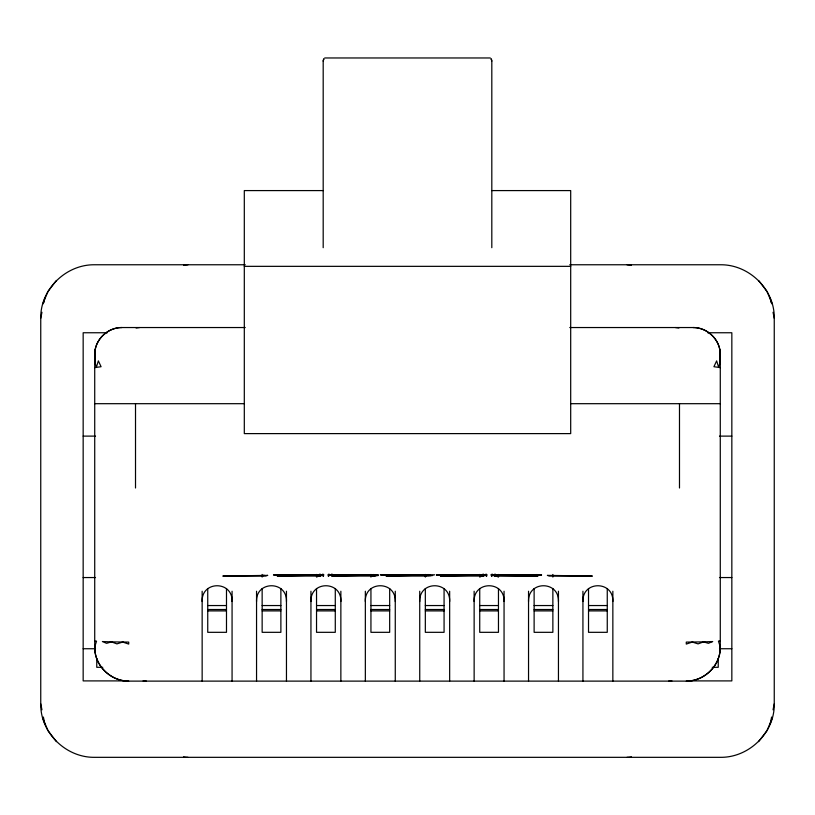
<?xml version="1.0" encoding="UTF-8"?>
<svg xmlns="http://www.w3.org/2000/svg" width="815" height="815" viewBox="0 0 815 815"><rect width="100%" height="100%" fill="white"/><g stroke="black" fill="none" stroke-linecap="round" stroke-linejoin="round"><path stroke-width="1.22" d="M569.746 264.763L720.715 264.763C749.28 264.549 774.871 289.59 774.25 318.308L774.25 703.793C774.871 732.512 749.28 757.543 720.715 757.329L94.285 757.329C65.72 757.543 40.129 732.512 40.75 703.793L40.75 318.308C40.129 289.59 65.72 264.549 94.285 264.763L245.264 264.763M245.234 327.538L121.914 327.538C107.417 327.324 94.428 340.171 94.723 354.729L94.723 647.11C94.408 665.284 110.545 681.422 128.719 681.116L686.281 681.116C704.455 681.422 720.592 665.284 720.277 647.11L720.277 354.729C720.572 340.171 707.583 327.324 693.086 327.538L569.766 327.538M328.72 576.307L328.934 574.005L328.323 576.276M491.903 576.307L492.117 574.005L491.516 576.276M202.151 601.501C201.325 580.504 232.896 580.504 232.071 601.501M256.552 601.501C255.716 580.504 287.298 580.504 286.462 601.501M310.943 601.501C310.118 580.504 341.699 580.504 340.864 601.501M365.344 601.501C364.509 580.504 396.09 580.504 395.265 601.501M419.735 601.501C418.91 580.504 450.491 580.504 449.656 601.501M474.136 601.501C473.301 580.504 504.882 580.504 504.057 601.501M528.538 601.501C527.702 580.504 559.284 580.504 558.448 601.501M582.929 601.501C582.104 580.504 613.675 580.504 612.849 601.501M40.75 318.308L41.952 312.277M43.867 302.64L44.825 297.811M94.948 351.184C96.486 337.981 108.67 327.487 121.914 327.538M719.991 651.552C718.107 668.076 702.785 681.096 686.281 681.116M770.175 724.28L771.611 717.047M773.048 709.814L774.25 703.793M323.188 61.135L323.922 58.741A37.847 12.164 0 0 0 323.188 61.135L323.188 247.699M42.574 304.443L47.922 291.536L56.429 280.441M772.426 717.648L767.078 730.566L758.571 741.65M720.277 640.947L718.443 641.089L719.879 645.653L719.879 652.295M262.145 576.368L263.928 575.115M373.606 574.483L370.937 576.378L378.354 575.502M425.328 576.378L428.007 574.483M535.017 575.747L536.8 574.483M317.3 576.775L320.061 574.972M480.493 576.775L483.254 574.972M94.723 367.616L101.08 366.709L98.36 360.892L96.364 367.137L95.131 363.317L95.131 350.012M320.071 574.045L316.536 576.368L320.285 576.378M483.264 574.045L479.729 576.378L483.478 576.378M324.716 57.967L490.284 57.967M183.548 265.344L187.99 264.763M136.074 327.997L139.599 327.538M382.052 575.064L384.527 574.779M430.269 575.798L432.745 575.502M436.453 575.064L438.918 574.779M668.606 681.116L671.906 680.902M323.188 190.588L244.306 190.588L244.306 433.611L570.694 433.611L570.694 190.588L491.812 190.588M244.306 266.342L570.694 266.342M107.325 332.754L83.161 332.754L83.161 680.902L126.407 680.902M707.675 332.754L731.839 332.754L731.839 680.902L688.593 680.902M94.723 403.69L244.306 403.69M570.694 403.69L720.277 403.69M83.161 436.117L95.518 436.117M719.482 436.117L731.839 436.117M494.715 576.378L498.464 576.378L494.929 574.045M83.161 577.55L95.518 577.55M719.482 577.55L731.839 577.55M207.743 605.545L226.489 605.545M262.145 605.545L280.88 605.545M316.536 605.545L335.281 605.545M370.937 605.545L389.672 605.545M425.328 605.545L444.073 605.545M479.729 605.545L498.464 605.545M534.12 605.545L552.865 605.545M588.522 605.545L607.257 605.545M207.743 609.518L226.489 609.518M262.145 609.518L280.88 609.518M316.536 609.518L335.281 609.518M370.937 609.518L389.672 609.518M425.328 609.518L444.073 609.518M479.729 609.518L498.464 609.518M534.12 609.518L552.865 609.518M588.522 609.518L607.257 609.518M207.743 610.904L226.489 610.904M262.145 610.904L280.88 610.904M316.536 610.904L335.281 610.904M370.937 610.904L389.672 610.904M425.328 610.904L444.073 610.904M479.729 610.904L498.464 610.904M534.12 610.904L552.865 610.904M588.522 610.904L607.257 610.904M83.161 648.74L95.518 648.74M719.482 648.74L731.839 648.74M102.772 667.302L96.761 667.302L96.761 658.642M712.229 667.302L718.239 667.302L718.239 658.642M143.094 680.902L146.394 681.116M627.01 264.763L631.452 265.344M693.086 327.538C706.33 327.487 718.514 337.981 720.053 351.184M675.401 327.538L678.926 327.997M128.719 681.116C112.215 681.096 96.893 668.076 95.009 651.552M331.736 574.045L333.59 575.084M720.277 367.616L713.92 366.709L716.64 360.892L718.636 367.137L719.869 363.317L719.869 350.012M494.939 574.972L497.7 576.775M758.571 280.441L767.078 291.536L772.426 304.443M56.429 741.65L47.922 730.566L42.574 717.648M94.723 640.61L95.121 641.425L96.557 641.089L95.121 645.653L95.121 652.295M491.812 61.135L491.078 58.741A37.847 12.164 0 0 1 491.812 61.135L491.812 247.699M486.677 576.276L486.066 574.005L486.28 576.307M323.484 576.276L322.883 574.005L323.097 576.307M770.175 297.811L771.133 302.64M773.048 312.277L774.25 318.308M40.75 703.793L41.952 709.814M43.389 717.047L44.825 724.28M679.486 403.69L679.486 488.002M612.849 591.232L612.849 681.116M607.257 588.501L607.257 632.318L588.522 632.318L588.522 588.501M582.929 591.232L582.929 681.116M558.448 591.232L558.448 681.116M552.865 574.453L552.865 577.081M552.865 588.501L552.865 632.318L534.12 632.318L534.12 588.501M528.538 591.232L528.538 681.116M504.057 591.232L504.057 681.116M498.464 574.453L498.464 577.081M498.464 588.501L498.464 632.318L479.729 632.318L479.729 588.501M479.729 574.453L479.729 577.081M474.136 591.232L474.136 681.116M449.656 591.232L449.656 681.116M444.073 588.501L444.073 632.318L425.328 632.318L425.328 588.501M425.328 574.443L425.328 577.071M419.735 591.232L419.735 681.116M395.265 591.232L395.265 681.116M389.672 588.501L389.672 632.318L370.937 632.318L370.937 588.501M370.937 574.443L370.937 577.071M365.344 591.232L365.344 681.116M340.864 591.232L340.864 681.116M335.281 588.501L335.281 632.318L316.536 632.318L316.536 588.491M316.536 574.443L316.536 577.071M310.943 591.232L310.943 681.116M286.462 591.232L286.462 681.116M280.88 588.501L280.88 632.318L262.145 632.318L262.145 588.491M262.145 574.443L262.145 577.071M256.552 591.232L256.552 681.116M232.071 591.232L232.071 681.116M226.489 588.501L226.489 632.318L207.743 632.318L207.743 588.491M202.151 591.232L202.151 681.116M135.514 403.69L135.514 488.002M187.99 757.329A21.414 21.414 0 0 1 183.528 756.86M631.472 756.86A21.414 21.414 0 0 1 627.01 757.329M712.616 641.548L708.418 643.32L703.518 641.894L686.281 642.098L686.281 644.084L692.281 642.067L698.078 643.881L703.518 641.894L712.616 641.548M267.636 575.37L265.782 576.062L222.831 576.062L267.636 575.37M322.037 575.37L320.183 576.062L277.232 576.062L323.952 574.952L273.463 574.952L322.037 575.37M376.428 575.37L374.574 576.062L331.634 576.062L378.354 574.952L327.854 574.952L376.428 575.37M430.829 575.37L428.975 576.062L386.025 576.062L434.701 574.809L380.299 574.809L384.171 575.37L430.829 575.37M485.22 575.37L483.366 576.062L440.426 576.062L487.146 574.952L436.646 574.952L485.22 575.37M122.719 642.067L116.922 643.881L111.482 641.894L102.384 641.548L106.582 643.32L111.482 641.894L128.719 642.098L128.719 644.084L122.719 642.067M541.537 574.952L491.048 574.952L541.537 574.952M537.768 576.062L494.817 576.062L492.963 575.37L537.768 576.062M592.169 576.062L549.218 576.062L547.364 575.37L592.169 576.062"/></g></svg>
